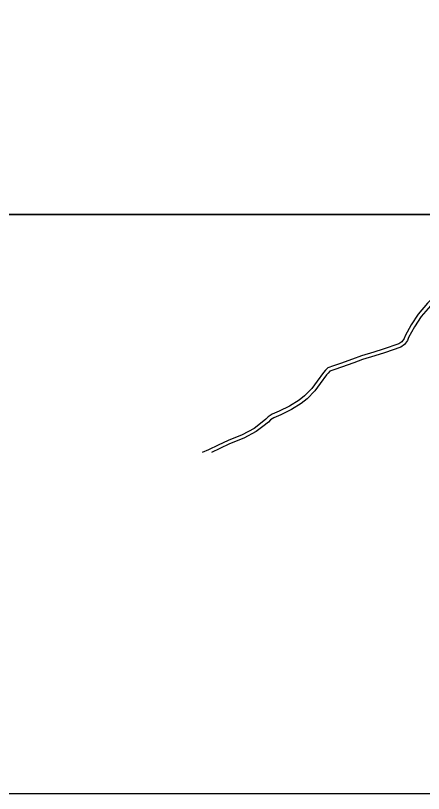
# Model space of a CAD drawing. Header units: metres. Extents: x -24000 to -20800, y -90000 to -87000.
# Drawn here: x -22352 to -21929, y -90000 to -89194 of the extents above; entities that cross this region are included whole.
import ezdxf

# ---------------------------------------------------------------- set-up
doc = ezdxf.new("R2010")
doc.units = ezdxf.units.M
doc.header["$LTSCALE"] = 2.5
doc.layers.add('図郭', color=7, linetype='Continuous')
doc.layers.add('道路', color=7, linetype='Continuous')

msp = doc.modelspace()

# ---------------------------------------------------------------- linework, layer by layer
at = {"layer": '図郭'}
for points in [[(-22400, -89400), (-21600, -89400), (-21600, -88800), (-22400, -88800)], [(-22400, -90000), (-21600, -90000), (-21600, -89400), (-22400, -89400)]]:
    msp.add_lwpolyline(points, close=True, dxfattribs=at)
at = {"layer": '道路', "flags": 128}
for points in [[(-21892.61, -89444.63), (-21889.47, -89452.48), (-21887.26, -89460.31), (-21885.72, -89466.29), (-21884.67, -89472.18), (-21885.24, -89478.26), (-21888.04, -89482.26), (-21892.44, -89485.17), (-21897.94, -89487.65), (-21901.81, -89489.15), (-21906.3, -89490.37), (-21910.07, -89490.55), (-21912.01, -89490.84), (-21913.27, -89490.74), (-21917.24, -89491.79), (-21922, -89494.61), (-21931.6, -89505.54)], [(-21898.57, -89452.24), (-21897, -89452.88), (-21893.55, -89456.72), (-21890.75, -89462.13), (-21889.02, -89466.96), (-21888.19, -89472.17), (-21889.02, -89476.68), (-21890.88, -89479.34), (-21894.37, -89481.65), (-21899.49, -89483.96), (-21902.74, -89485.23), (-21906.23, -89485.56), (-21910.29, -89484.75), (-21914.24, -89483.93), (-21916.22, -89484.27), (-21918.43, -89485.54), (-21924.95, -89491.9), (-21934.92, -89503.32)], [(-21934.92, -89503.32), (-21942.14, -89514.12), (-21948.28, -89525.71), (-21949.36, -89528.38), (-21951.72, -89531.8), (-21954.72, -89533.85), (-21971.01, -89539.4), (-21980.77, -89542.45), (-21993.67, -89546.22), (-22002.9, -89549.82), (-22015.48, -89554.27), (-22022.63, -89556.59), (-22028.51, -89558.9), (-22031.01, -89561.37), (-22033.09, -89563.57), (-22039.66, -89572.69), (-22045.19, -89580.2), (-22052.59, -89587.98), (-22058.36, -89592.3), (-22068.06, -89598.46), (-22079.04, -89603.85), (-22086.26, -89606.95), (-22090.38, -89609.67), (-22092.86, -89612.13), (-22098.22, -89616.57), (-22104.88, -89621.53), (-22117.22, -89628.09), (-22131.91, -89634.05), (-22142.05, -89638.9), (-22152.09, -89643.76), (-22158.88, -89646.72)], [(-21931.6, -89505.54), (-21938.7, -89516.18), (-21944.65, -89527.4), (-21945.82, -89530.29), (-21948.85, -89534.69), (-21952.92, -89537.46), (-21969.78, -89543.21), (-21979.6, -89546.28), (-21992.39, -89550.02), (-22001.52, -89553.57), (-22014.19, -89558.06), (-22021.28, -89560.36), (-22026.28, -89562.32), (-22028.14, -89564.17), (-22030.01, -89566.13), (-22036.41, -89575.03), (-22042.12, -89582.78), (-22049.92, -89590.98), (-22056.09, -89595.6), (-22066.09, -89601.95), (-22077.37, -89607.48), (-22084.35, -89610.48), (-22087.84, -89612.79), (-22090.17, -89615.1), (-22095.75, -89619.72), (-22102.74, -89624.92), (-22115.53, -89631.72), (-22130.3, -89637.71), (-22140.41, -89642.55), (-22149.01, -89646.72)]]:
    msp.add_lwpolyline(points, dxfattribs=at)

doc.saveas('drawing.dxf')
